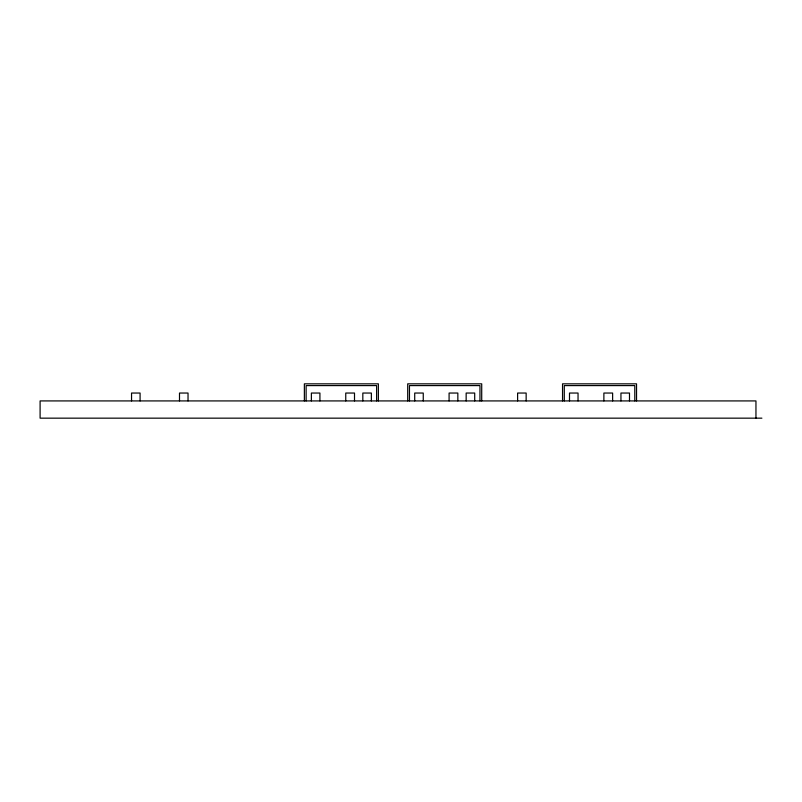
<?xml version="1.0" encoding="UTF-8"?>
<svg xmlns="http://www.w3.org/2000/svg" width="802" height="802" viewBox="0 0 802 802"><rect width="100%" height="100%" fill="white"/><g stroke="black" fill="none" stroke-linecap="round" stroke-linejoin="round"><path stroke-width="1.2" d="M761.9 418.163L40.1 418.163L40.1 400.92L755.955 400.92L755.955 418.163M636.537 400.92L636.537 383.837L562.543 383.837L562.543 400.92M634.793 400.92L634.793 385.592L564.287 385.592L564.287 400.92M629.49 400.92L629.49 393.04L620.948 393.04L620.948 400.92M612.628 400.92L612.628 393.04L603.876 393.04L603.876 400.92M578.042 400.92L578.042 393.04L569.5 393.04L569.5 400.92M526.152 400.92L526.152 393.04L517.611 393.04L517.611 400.92M481.711 400.92L481.711 383.837L407.707 383.837L407.707 400.92M479.957 400.92L479.957 385.592L409.461 385.592L409.461 400.92M474.704 400.92L474.704 393.04L466.162 393.04L466.162 400.92M457.842 400.92L457.842 393.04L449.09 393.04L449.09 400.92M423.255 400.92L423.255 393.04L414.714 393.04L414.714 400.92M378.374 400.92L378.374 383.837L304.369 383.837L304.369 400.92M376.619 400.92L376.619 385.592L306.123 385.592L306.123 400.92M371.366 400.92L371.366 393.04L362.825 393.04L362.825 400.92M354.504 400.92L354.504 393.04L345.752 393.04L345.752 400.92M319.918 400.92L319.918 393.04L311.377 393.04L311.377 400.92M188.029 400.92L188.029 393.04L179.498 393.04L179.498 400.92M140.089 400.92L140.089 393.04L131.548 393.04L131.548 400.92"/></g></svg>
